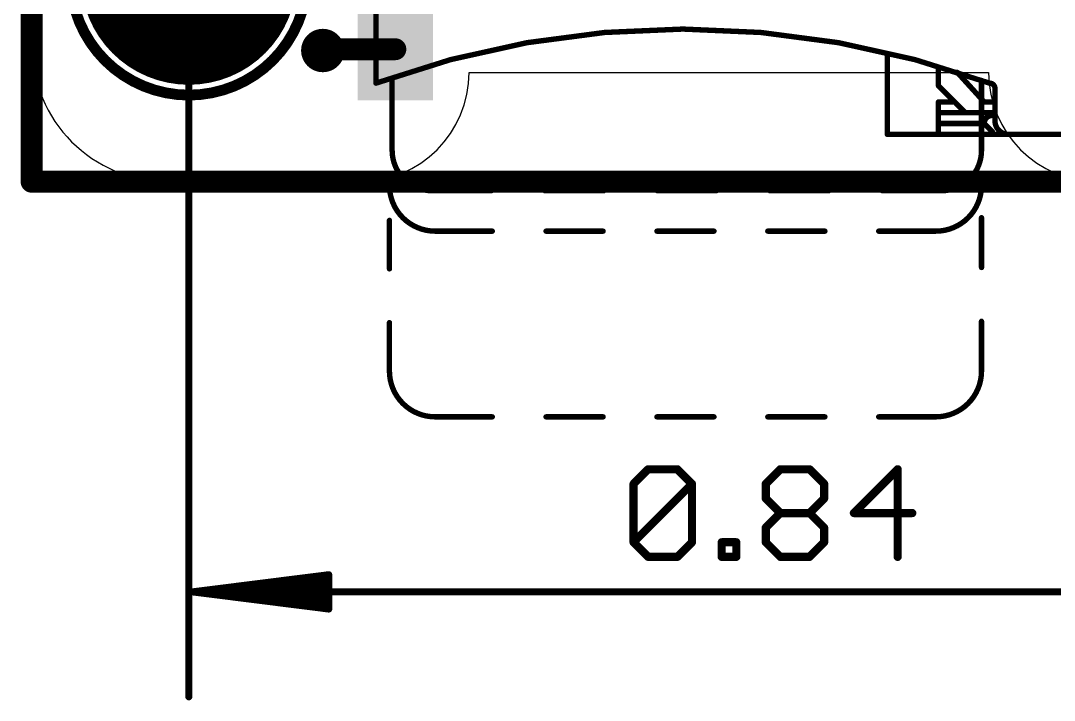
# Model space of a CAD drawing. Extents: x -6.5 to 37.6, y -9.6 to 64.3.
# Drawn here: x -0.2 to 19, y -9.64 to 2.99 of the extents above; entities that cross this region are included whole.
import ezdxf

# ---------------------------------------------------------------- set-up
doc = ezdxf.new("R2010")
doc.units = 0
for name, color, linetype in [('1', 12, 'CONTINUOUS'), ('16', 132, 'CONTINUOUS'), ('17', 110, 'CONTINUOUS'), ('18', 110, 'CONTINUOUS'), ('20', 53, 'CONTINUOUS'), ('21', 40, 'CONTINUOUS'), ('51', 253, 'CONTINUOUS')]:
    doc.layers.add(name, color=color, linetype=linetype)

# ---------------------------------------------------------------- blocks, each defined once
blk = doc.blocks.new('RECT')
blk.add_solid([(-0.5, -0.5), (0.5, -0.5), (-0.5, 0.5), (0.5, 0.5)])
blk = doc.blocks.new('ROUNDP')
at = {"const_width": 0.5}
blk.add_lwpolyline([(0, -0.25, 1), (0, 0.25, 1), (0, -0.25)], format="xyb", dxfattribs=at)
blk = doc.blocks.new('ROUNDV')
at = {"const_width": 0.5}
blk.add_lwpolyline([(0, -0.25, 1), (0, 0.25, 1), (0, -0.25)], format="xyb", dxfattribs=at)

msp = doc.modelspace()

# ---------------------------------------------------------------- linework, layer by layer
at = {"layer": '1', "const_width": 0.4064}
for points in [[(5.4338, 2.462), (5.4102, 2.4384)], [(6.758, 2.462), (5.4338, 2.462)]]:
    msp.add_lwpolyline(points, dxfattribs=at)
at = {"layer": '1', "const_width": 0.2032}
for points in [[(5.3384, 2.5102, 1), (5.482, 2.3666)], [(5.4338, 2.5636, 1), (5.4338, 2.3604)], [(5.5056, 2.3902, 1), (5.362, 2.5338)], [(6.758, 2.3604, 1), (6.758, 2.5636)]]:
    msp.add_lwpolyline(points, format="xyb", dxfattribs=at)
at = {"layer": '16', "const_width": 0.4064}
for points in [[(0, 0), (0, 40.5704)], [(27.0256, 0), (0, 0)]]:
    msp.add_lwpolyline(points, dxfattribs=at)
at = {"layer": '16', "const_width": 0.2032}
for points in [[(0, 0.1016, 1), (0, -0.1016)], [(-0.1016, 0, 1), (0.1016, 0)]]:
    msp.add_lwpolyline(points, format="xyb", dxfattribs=at)
at = {"layer": '20'}
for p, q in [((0, 55.169), (0, 2.54)), ((8.128, 2.032), (17.78, 2.032)), ((2.54, 0), (6.096, 0))]:
    msp.add_line(p, q, dxfattribs=at)
for centre, radius, start, end in [((2.54, 2.54), 2.54, 180, 270), ((6.096, 2.032), 2.032, 270, 0), ((19.812, 2.032), 2.032, 180, 270)]:
    msp.add_arc(centre, radius, start, end, dxfattribs=at)
at = {"layer": '21', "const_width": 0.2}
msp.add_lwpolyline([(2.921, 1.61, 1), (2.921, 6.01, 1), (2.921, 1.61)], format="xyb", dxfattribs=at)
at = {"layer": '51'}
for points, const_width in [([(6.398, 6.582), (6.398, 1.832)], 0.1), ([(2.921, 3.81), (2.921, -9.57)], 0.13), ([(15.898, 0.882), (15.898, 2.382)], 0.1), ([(16.848, 2.132), (16.848, 1.782)], 0.1), ([(6.698, 1.882), (6.698, 0.582)], 0.1), ([(17.698, 1.482), (17.198, 2.032)], 0.1), ([(17.648, 0.582), (17.648, 1.882)], 0.1), ([(16.848, 1.782), (17.348, 1.282)], 0.1), ([(17.898, 1.732), (17.898, 1.482)], 0.1), ([(16.848, 1.282), (16.848, 1.482)], 0.1), ([(16.848, 1.482), (17.098, 1.482)], 0.1), ([(17.898, 1.482), (17.698, 1.482)], 0.1), ([(17.898, 1.482), (17.898, 1.132)], 0.1), ([(16.848, 1.082), (16.848, 1.282)], 0.1), ([(17.348, 1.282), (16.848, 1.282)], 0.1), ([(17.348, 1.282), (17.848, 1.282)], 0.1), ([(16.848, 0.882), (16.848, 1.082)], 0.1), ([(16.848, 1.082), (17.698, 1.082)], 0.1), ([(17.848, 0.932), (17.698, 1.082)], 0.1), ([(16.848, 0.882), (15.898, 0.882)], 0.1), ([(18.148, 0.882), (16.848, 0.882)], 0.1), ([(18.148, 0.882), (19.698, 0.882)], 0.1), ([(6.648, 0.082), (6.648, -0.068)], 0.1), ([(7.448, -0.168), (8.538, -0.168)], 0.1), ([(9.538, -0.168), (10.628, -0.168)], 0.1), ([(11.628, -0.168), (12.718, -0.168)], 0.1), ([(13.718, -0.168), (14.808, -0.168)], 0.1), ([(15.808, -0.168), (16.898, -0.168)], 0.1), ([(6.648, -0.718), (6.648, -1.618)], 0.1), ([(17.648, -1.593), (17.648, -0.668)], 0.1), ([(7.498, -0.918), (8.558, -0.918)], 0.1), ([(9.558, -0.918), (10.618, -0.918)], 0.1), ([(11.618, -0.918), (12.678, -0.918)], 0.1), ([(13.678, -0.918), (14.738, -0.918)], 0.1), ([(15.738, -0.918), (16.798, -0.918)], 0.1), ([(6.648, -2.618), (6.648, -3.518)], 0.1), ([(17.648, -3.518), (17.648, -2.593)], 0.1), ([(7.498, -4.368), (8.558, -4.368)], 0.1), ([(9.558, -4.368), (10.618, -4.368)], 0.1), ([(11.618, -4.368), (12.678, -4.368)], 0.1), ([(13.678, -4.368), (14.738, -4.368)], 0.1), ([(15.738, -4.368), (16.798, -4.368)], 0.1), ([(11.1838, -5.6135), (11.455, -5.3423)], 0.1524), ([(11.455, -5.3423), (11.9973, -5.3423)], 0.1524), ([(11.9973, -5.3423), (12.2685, -5.6135)], 0.1524), ([(13.6395, -5.6135), (13.9107, -5.3423)], 0.1524), ([(13.9107, -5.3423), (14.453, -5.3423)], 0.1524), ([(14.453, -5.3423), (14.7242, -5.6135)], 0.1524), ([(16.0902, -5.3423), (15.2767, -6.1558)], 0.1524), ([(16.0902, -6.9693), (16.0902, -5.3423)], 0.1524), ([(11.1838, -6.6981), (11.1838, -5.6135)], 0.1524), ([(11.1838, -6.6981), (12.2685, -5.6135)], 0.1524), ([(12.2685, -5.6135), (12.2685, -6.6981)], 0.1524), ([(13.6395, -5.8846), (13.6395, -5.6135)], 0.1524), ([(14.7242, -5.6135), (14.7242, -5.8846)], 0.1524), ([(13.9107, -6.1558), (13.6395, -5.8846)], 0.1524), ([(14.7242, -5.8846), (14.453, -6.1558)], 0.1524), ([(13.6395, -6.427), (13.9107, -6.1558)], 0.1524), ([(13.9107, -6.1558), (14.453, -6.1558)], 0.1524), ([(14.453, -6.1558), (14.7242, -6.427)], 0.1524), ([(15.2767, -6.1558), (16.3614, -6.1558)], 0.1524), ([(13.6395, -6.6981), (13.6395, -6.427)], 0.1524), ([(14.7242, -6.427), (14.7242, -6.6981)], 0.1524), ([(11.455, -6.9693), (11.1838, -6.6981)], 0.1524), ([(12.2685, -6.6981), (11.9973, -6.9693)], 0.1524), ([(12.821, -6.9693), (12.821, -6.6981)], 0.1524), ([(12.821, -6.6981), (13.0921, -6.6981)], 0.1524), ([(13.0921, -6.6981), (13.0921, -6.9693)], 0.1524), ([(13.9107, -6.9693), (13.6395, -6.6981)], 0.1524), ([(14.7242, -6.6981), (14.453, -6.9693)], 0.1524), ([(11.9973, -6.9693), (11.455, -6.9693)], 0.1524), ([(13.0921, -6.9693), (12.821, -6.9693)], 0.1524), ([(14.453, -6.9693), (13.9107, -6.9693)], 0.1524), ([(2.986, -7.62), (5.521, -7.3008)], 0.13), ([(2.986, -7.62), (5.521, -7.36)], 0.13), ([(5.521, -7.3008), (5.521, -7.9392)], 0.13), ([(2.986, -7.62), (5.521, -7.49)], 0.13), ([(2.986, -7.62), (24.192, -7.62)], 0.13), ([(5.521, -7.9392), (2.986, -7.62)], 0.13), ([(5.521, -7.75), (2.986, -7.62)], 0.13), ([(5.521, -7.88), (2.986, -7.62)], 0.13)]:
    msp.add_lwpolyline(points, dxfattribs=dict(at, const_width=const_width))
for points, const_width in [([(17.798, 1.832, 0.1763), (6.398, 1.832)], 0.1), ([(15.923, 2.382, 1), (15.873, 2.382)], 0.05), ([(16.873, 2.132, 1), (16.823, 2.132)], 0.05), ([(6.723, 1.882, 1), (6.673, 1.882)], 0.05), ([(17.2165, 2.0488, 1), (17.1795, 2.0152)], 0.05), ([(17.673, 1.882, 1), (17.623, 1.882)], 0.05), ([(6.3894, 1.8555, 1), (6.4066, 1.8085)], 0.05), ([(6.373, 1.832, 1), (6.423, 1.832)], 0.05), ([(16.8657, 1.7997, 1), (16.8303, 1.7643)], 0.05), ([(16.823, 1.782, 1), (16.873, 1.782)], 0.05), ([(17.898, 1.732, 0.4142), (17.798, 1.832)], 0.1), ([(17.798, 1.857, 1), (17.798, 1.807)], 0.05), ([(17.7894, 1.8085, 1), (17.8066, 1.8555)], 0.05), ([(17.923, 1.732, 1), (17.873, 1.732)], 0.05), ([(17.873, 1.732, 1), (17.923, 1.732)], 0.05), ([(16.873, 1.482, 1), (16.823, 1.482)], 0.05), ([(16.848, 1.507, 1), (16.848, 1.457)], 0.05), ([(17.098, 1.457, 1), (17.098, 1.507)], 0.05), ([(17.698, 1.507, 1), (17.698, 1.457)], 0.05), ([(17.6795, 1.4652, 1), (17.7165, 1.4988)], 0.05), ([(17.923, 1.482, 1), (17.873, 1.482)], 0.05), ([(17.873, 1.482, 1), (17.923, 1.482)], 0.05), ([(17.898, 1.457, 1), (17.898, 1.507)], 0.05), ([(16.873, 1.282, 1), (16.823, 1.282)], 0.05), ([(16.848, 1.307, 1), (16.848, 1.257)], 0.05), ([(16.823, 1.282, 1), (16.873, 1.282)], 0.05), ([(17.348, 1.307, 1), (17.348, 1.257)], 0.05), ([(17.3303, 1.2643, 1), (17.3657, 1.2997)], 0.05), ([(17.348, 1.257, 1), (17.348, 1.307)], 0.05), ([(17.848, 1.232, 0.4142), (17.698, 1.082)], 0.1), ([(17.848, 1.257, 1), (17.848, 1.307)], 0.05), ([(17.848, 1.207, 1), (17.848, 1.257)], 0.05), ([(17.898, 1.132, 0.4142), (18.148, 0.882)], 0.1), ([(17.923, 1.132, 1), (17.873, 1.132)], 0.05), ([(17.873, 1.132, 1), (17.923, 1.132)], 0.05), ([(16.873, 1.082, 1), (16.823, 1.082)], 0.05), ([(16.848, 1.107, 1), (16.848, 1.057)], 0.05), ([(16.823, 1.082, 1), (16.873, 1.082)], 0.05), ([(17.7157, 1.0997, 1), (17.6803, 1.0643)], 0.05), ([(17.673, 1.082, 1), (17.723, 1.082)], 0.05), ([(17.698, 1.057, 1), (17.698, 1.107)], 0.05), ([(17.8303, 0.9143, 1), (17.8657, 0.9497)], 0.05), ([(15.898, 0.907, 1), (15.898, 0.857)], 0.05), ([(15.873, 0.882, 1), (15.923, 0.882)], 0.05), ([(16.848, 0.907, 1), (16.848, 0.857)], 0.05), ([(16.823, 0.882, 1), (16.873, 0.882)], 0.05), ([(16.848, 0.857, 1), (16.848, 0.907)], 0.05), ([(18.148, 0.907, 1), (18.148, 0.857)], 0.05), ([(18.148, 0.857, 1), (18.148, 0.907)], 0.05), ([(18.148, 0.857, 1), (18.148, 0.907)], 0.05), ([(6.698, 0.582, 0.4142), (7.448, -0.168)], 0.1), ([(6.723, 0.582, 1), (6.673, 0.582)], 0.05), ([(6.673, 0.582, 1), (6.723, 0.582)], 0.05), ([(16.898, -0.168, 0.4142), (17.648, 0.582)], 0.1), ([(17.673, 0.582, 1), (17.623, 0.582)], 0.05), ([(17.623, 0.582, 1), (17.673, 0.582)], 0.05), ([(6.673, 0.082, 1), (6.623, 0.082)], 0.05), ([(6.648, -0.068, 0.4142), (7.498, -0.918)], 0.1), ([(6.673, -0.068, 1), (6.623, -0.068)], 0.05), ([(6.623, -0.068, 1), (6.673, -0.068)], 0.05), ([(7.448, -0.143, 1), (7.448, -0.193)], 0.05), ([(7.448, -0.193, 1), (7.448, -0.143)], 0.05), ([(8.538, -0.193, 1), (8.538, -0.143)], 0.05), ([(9.538, -0.143, 1), (9.538, -0.193)], 0.05), ([(10.628, -0.193, 1), (10.628, -0.143)], 0.05), ([(11.628, -0.143, 1), (11.628, -0.193)], 0.05), ([(12.718, -0.193, 1), (12.718, -0.143)], 0.05), ([(13.718, -0.143, 1), (13.718, -0.193)], 0.05), ([(14.808, -0.193, 1), (14.808, -0.143)], 0.05), ([(15.808, -0.143, 1), (15.808, -0.193)], 0.05), ([(16.798, -0.918, 0.4142), (17.648, -0.068)], 0.1), ([(16.898, -0.143, 1), (16.898, -0.193)], 0.05), ([(16.898, -0.193, 1), (16.898, -0.143)], 0.05), ([(17.673, -0.068, 1), (17.623, -0.068)], 0.05), ([(6.673, -0.718, 1), (6.623, -0.718)], 0.05), ([(17.673, -0.668, 1), (17.623, -0.668)], 0.05), ([(7.498, -0.893, 1), (7.498, -0.943)], 0.05), ([(7.498, -0.943, 1), (7.498, -0.893)], 0.05), ([(8.558, -0.943, 1), (8.558, -0.893)], 0.05), ([(9.558, -0.893, 1), (9.558, -0.943)], 0.05), ([(10.618, -0.943, 1), (10.618, -0.893)], 0.05), ([(11.618, -0.893, 1), (11.618, -0.943)], 0.05), ([(12.678, -0.943, 1), (12.678, -0.893)], 0.05), ([(13.678, -0.893, 1), (13.678, -0.943)], 0.05), ([(14.738, -0.943, 1), (14.738, -0.893)], 0.05), ([(15.738, -0.893, 1), (15.738, -0.943)], 0.05), ([(16.798, -0.893, 1), (16.798, -0.943)], 0.05), ([(16.798, -0.943, 1), (16.798, -0.893)], 0.05), ([(6.623, -1.618, 1), (6.673, -1.618)], 0.05), ([(17.623, -1.593, 1), (17.673, -1.593)], 0.05), ([(6.673, -2.618, 1), (6.623, -2.618)], 0.05), ([(17.673, -2.593, 1), (17.623, -2.593)], 0.05), ([(6.648, -3.518, 0.4142), (7.498, -4.368)], 0.1), ([(6.673, -3.518, 1), (6.623, -3.518)], 0.05), ([(6.623, -3.518, 1), (6.673, -3.518)], 0.05), ([(16.798, -4.368, 0.4142), (17.648, -3.518)], 0.1), ([(17.673, -3.518, 1), (17.623, -3.518)], 0.05), ([(17.623, -3.518, 1), (17.673, -3.518)], 0.05), ([(7.498, -4.343, 1), (7.498, -4.393)], 0.05), ([(7.498, -4.393, 1), (7.498, -4.343)], 0.05), ([(8.558, -4.393, 1), (8.558, -4.343)], 0.05), ([(9.558, -4.343, 1), (9.558, -4.393)], 0.05), ([(10.618, -4.393, 1), (10.618, -4.343)], 0.05), ([(11.618, -4.343, 1), (11.618, -4.393)], 0.05), ([(12.678, -4.393, 1), (12.678, -4.343)], 0.05), ([(13.678, -4.343, 1), (13.678, -4.393)], 0.05), ([(14.738, -4.393, 1), (14.738, -4.343)], 0.05), ([(15.738, -4.343, 1), (15.738, -4.393)], 0.05), ([(16.798, -4.343, 1), (16.798, -4.393)], 0.05), ([(16.798, -4.393, 1), (16.798, -4.343)], 0.05), ([(11.455, -5.3042, 1), (11.455, -5.3804)], 0.0762), ([(11.4819, -5.3693, 1), (11.428, -5.3154)], 0.0762), ([(12.0242, -5.3154, 1), (11.9704, -5.3693)], 0.0762), ([(11.9973, -5.3804, 1), (11.9973, -5.3042)], 0.0762), ([(13.9107, -5.3042, 1), (13.9107, -5.3804)], 0.0762), ([(13.9376, -5.3693, 1), (13.8838, -5.3154)], 0.0762), ([(14.48, -5.3154, 1), (14.4261, -5.3693)], 0.0762), ([(14.453, -5.3804, 1), (14.453, -5.3042)], 0.0762), ([(16.1283, -5.3423, 1), (16.0521, -5.3423)], 0.0762), ([(16.1171, -5.3693, 1), (16.0633, -5.3154)], 0.0762), ([(11.2219, -5.6135, 1), (11.1457, -5.6135)], 0.0762), ([(11.1569, -5.5865, 1), (11.2108, -5.6404)], 0.0762), ([(12.3066, -5.6135, 1), (12.2304, -5.6135)], 0.0762), ([(12.2954, -5.6404, 1), (12.2415, -5.5865)], 0.0762), ([(12.2415, -5.6404, 1), (12.2954, -5.5865)], 0.0762), ([(13.6776, -5.6135, 1), (13.6014, -5.6135)], 0.0762), ([(13.6126, -5.5865, 1), (13.6665, -5.6404)], 0.0762), ([(14.7623, -5.6135, 1), (14.6861, -5.6135)], 0.0762), ([(14.6973, -5.6404, 1), (14.7511, -5.5865)], 0.0762), ([(13.6665, -5.8577, 1), (13.6126, -5.9116)], 0.0762), ([(13.6014, -5.8846, 1), (13.6776, -5.8846)], 0.0762), ([(14.6861, -5.8846, 1), (14.7623, -5.8846)], 0.0762), ([(14.7511, -5.9116, 1), (14.6973, -5.8577)], 0.0762), ([(13.9107, -6.1177, 1), (13.9107, -6.1939)], 0.0762), ([(13.9376, -6.1827, 1), (13.8838, -6.1289)], 0.0762), ([(13.8838, -6.1827, 1), (13.9376, -6.1289)], 0.0762), ([(14.48, -6.1289, 1), (14.4261, -6.1827)], 0.0762), ([(14.4261, -6.1289, 1), (14.48, -6.1827)], 0.0762), ([(14.453, -6.1939, 1), (14.453, -6.1177)], 0.0762), ([(15.2767, -6.1177, 1), (15.2767, -6.1939)], 0.0762), ([(15.2498, -6.1289, 1), (15.3036, -6.1827)], 0.0762), ([(16.3614, -6.1939, 1), (16.3614, -6.1177)], 0.0762), ([(13.6776, -6.427, 1), (13.6014, -6.427)], 0.0762), ([(13.6126, -6.4, 1), (13.6665, -6.4539)], 0.0762), ([(14.7623, -6.427, 1), (14.6861, -6.427)], 0.0762), ([(14.6973, -6.4539, 1), (14.7511, -6.4)], 0.0762), ([(11.2108, -6.6712, 1), (11.1569, -6.7251)], 0.0762), ([(11.1569, -6.6712, 1), (11.2108, -6.7251)], 0.0762), ([(11.1457, -6.6981, 1), (11.2219, -6.6981)], 0.0762), ([(12.2304, -6.6981, 1), (12.3066, -6.6981)], 0.0762), ([(12.2954, -6.7251, 1), (12.2415, -6.6712)], 0.0762), ([(12.8591, -6.6981, 1), (12.7829, -6.6981)], 0.0762), ([(12.821, -6.66, 1), (12.821, -6.7362)], 0.0762), ([(13.1302, -6.6981, 1), (13.054, -6.6981)], 0.0762), ([(13.0921, -6.7362, 1), (13.0921, -6.66)], 0.0762), ([(13.6665, -6.6712, 1), (13.6126, -6.7251)], 0.0762), ([(13.6014, -6.6981, 1), (13.6776, -6.6981)], 0.0762), ([(14.6861, -6.6981, 1), (14.7623, -6.6981)], 0.0762), ([(14.7511, -6.7251, 1), (14.6973, -6.6712)], 0.0762), ([(11.455, -6.9312, 1), (11.455, -7.0074)], 0.0762), ([(11.428, -6.9962, 1), (11.4819, -6.9424)], 0.0762), ([(11.9704, -6.9424, 1), (12.0242, -6.9962)], 0.0762), ([(11.9973, -7.0074, 1), (11.9973, -6.9312)], 0.0762), ([(12.821, -6.9312, 1), (12.821, -7.0074)], 0.0762), ([(13.0921, -7.0074, 1), (13.0921, -6.9312)], 0.0762), ([(13.9107, -6.9312, 1), (13.9107, -7.0074)], 0.0762), ([(13.8838, -6.9962, 1), (13.9376, -6.9424)], 0.0762), ([(14.4261, -6.9424, 1), (14.48, -6.9962)], 0.0762), ([(14.453, -7.0074, 1), (14.453, -6.9312)], 0.0762), ([(12.7829, -6.9693, 1), (12.8591, -6.9693)], 0.0762), ([(13.054, -6.9693, 1), (13.1302, -6.9693)], 0.0762), ([(16.0521, -6.9693, 1), (16.1283, -6.9693)], 0.0762), ([(5.5535, -7.3008, 1), (5.4885, -7.3008)], 0.065), ([(5.5251, -7.333, 1), (5.5169, -7.2685)], 0.065), ([(5.5243, -7.3923, 1), (5.5177, -7.3277)], 0.065), ([(5.5227, -7.5225, 1), (5.5193, -7.4575)], 0.065), ([(2.986, -7.5875, 1), (2.986, -7.6525)], 0.065), ([(2.9901, -7.5878, 1), (2.9819, -7.6522)], 0.065), ([(2.9843, -7.5875, 1), (2.9877, -7.6525)], 0.065), ([(2.9877, -7.5875, 1), (2.9843, -7.6525)], 0.065), ([(2.9893, -7.5877, 1), (2.9827, -7.6523)], 0.065), ([(2.9827, -7.5877, 1), (2.9893, -7.6523)], 0.065), ([(2.9819, -7.5878, 1), (2.9901, -7.6522)], 0.065), ([(5.5177, -7.9123, 1), (5.5243, -7.8477)], 0.065), ([(5.5193, -7.7825, 1), (5.5227, -7.7175)], 0.065), ([(5.4885, -7.9392, 1), (5.5535, -7.9392)], 0.065), ([(5.5169, -7.9715, 1), (5.5251, -7.907)], 0.065), ([(2.8885, -9.57, 1), (2.9535, -9.57)], 0.065)]:
    msp.add_lwpolyline(points, format="xyb", dxfattribs=dict(at, const_width=const_width))

# ---------------------------------------------------------------- block references
at = {"layer": '1', "xscale": 1.4, "yscale": 1.9}
msp.add_blockref('RECT', (6.758, 2.462), dxfattribs=at)
at = {"layer": '17', "xscale": 4.016, "yscale": 4.016}
msp.add_blockref('ROUNDP', (2.921, 3.81), dxfattribs=at)
msp.add_blockref('ROUNDP', (2.921, 3.81), dxfattribs=at)
at = {"layer": '18', "xscale": 0.8064, "yscale": 0.8064}
msp.add_blockref('ROUNDV', (5.4102, 2.4384), dxfattribs=at)
msp.add_blockref('ROUNDV', (5.4102, 2.4384), dxfattribs=at)

doc.saveas('drawing.dxf')
